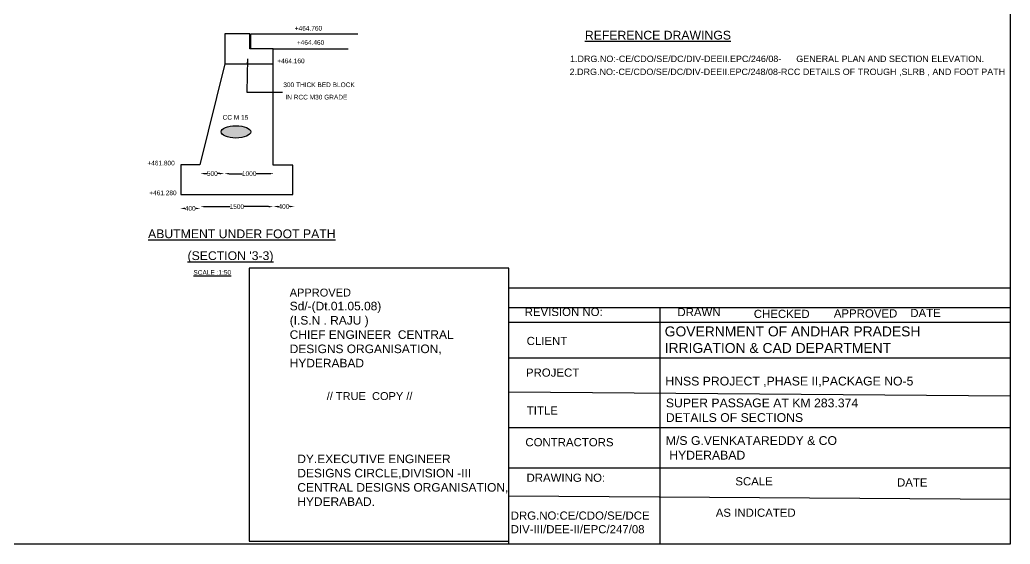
# Model space of a CAD drawing. Header units: millimetres. Extents: x 5124 to 2362688, y 2311 to 45694195.
# Drawn here: x 2345698 to 2362666, y 45672755 to 45681730 of the extents above; entities that cross this region are included whole.
import ezdxf

# ---------------------------------------------------------------- set-up
doc = ezdxf.new("R2010")
doc.units = ezdxf.units.MM
doc.header["$MEASUREMENT"] = 0
for name, color, linetype in [('DIMENSION', 7, 'Continuous'), ('DRAWING', 2, 'Continuous'), ('TEXT', 7, 'Continuous')]:
    doc.layers.add(name, color=color, linetype=linetype)
doc.styles.get("Standard").update_dxf_attribs({"font": 'arial.ttf', "height": 80})
doc.dimstyles.get("Standard").update_dxf_attribs({"dimtxt": 80, "dimasz": 80, "dimexe": 0.18, "dimexo": 0.0625, "dimgap": 0.09, "dimtad": 0, "dimdec": 0, "dimzin": 0, "dimdsep": 46, "dimtxsty": 'Standard', "dimcen": 0.09, "dimse1": 1, "dimse2": 1, "dimadec": 0, "dimazin": 0, "dimtfac": 1, "dimtdec": 0, "dimtofl": 0, "dimtmove": 0, "dimatfit": 3, "dimfxl": 1, "dimtolj": 1, "dimtzin": 0, "dimarcsym": 0})

# ---------------------------------------------------------------- blocks, each defined once
blk = doc.blocks.new('*D85')
at = {"layer": 'Defpoints', "color": 0, "transparency": 16777216}
for p in [(2348446.490472407, 45678501.50585961), (2348446.490472407, 45678496.03145088), (2348790.390279412, 45678497.40020888)]:
    blk.add_point(p, dxfattribs=at)
at = {"layer": 'DIMENSION', "color": 0, "lineweight": -2, "transparency": 16777216}
for p, q in [((2348526.490472407, 45678501.50585961), (2348528.500444123, 45678501.50585961)), ((2348710.390279412, 45678501.50585961), (2348708.380307697, 45678501.50585961))]:
    blk.add_line(p, q, dxfattribs=at)
at = {"layer": 'DIMENSION', "color": 0, "transparency": 16777216}
for points in [[(2348526.490472407, 45678514.83919294), (2348526.490472407, 45678488.17252627), (2348446.490472407, 45678501.50585961)], [(2348710.390279412, 45678514.83919294), (2348710.390279412, 45678488.17252627), (2348790.390279412, 45678501.50585961)]]:
    blk.add_solid(points, dxfattribs=at)
at = {"layer": 'DIMENSION', "color": 0, "transparency": 16777216, "insert": (2348618.44037591, 45678501.50585961), "char_height": 80, "attachment_point": 5}
blk.add_mtext('\\A1;400', dxfattribs=at)
blk = doc.blocks.new('*D86')
at = {"layer": 'Defpoints', "color": 0, "transparency": 16777216}
for p in [(2348790.390279412, 45678501.50585961), (2350041.821389781, 45678531.73727366), (2350041.821389781, 45678505.48373465)]:
    blk.add_point(p, dxfattribs=at)
at = {"layer": 'DIMENSION', "color": 0, "lineweight": -2, "transparency": 16777216}
for p, q in [((2348870.390279412, 45678531.73727366), (2349300.463310722, 45678531.73727366)), ((2349961.821389781, 45678531.73727366), (2349531.748358471, 45678531.73727366))]:
    blk.add_line(p, q, dxfattribs=at)
at = {"layer": 'DIMENSION', "color": 0, "transparency": 16777216}
for points in [[(2348870.390279412, 45678545.07060699), (2348870.390279412, 45678518.40394032), (2348790.390279412, 45678531.73727366)], [(2349961.821389781, 45678545.07060699), (2349961.821389781, 45678518.40394032), (2350041.821389781, 45678531.73727366)]]:
    blk.add_solid(points, dxfattribs=at)
at = {"layer": 'DIMENSION', "color": 0, "transparency": 16777216, "insert": (2349416.105834597, 45678531.73727366), "char_height": 80, "attachment_point": 5}
blk.add_mtext('\\A1;1500', dxfattribs=at)
blk = doc.blocks.new('*D87')
at = {"layer": 'Defpoints', "color": 0, "transparency": 16777216}
for p in [(2350041.821389781, 45678531.73727366), (2350405.405313976, 45678533.9250426), (2350405.405313976, 45678531.73727366)]:
    blk.add_point(p, dxfattribs=at)
at = {"layer": 'DIMENSION', "color": 0, "lineweight": -2, "transparency": 16777216}
for p, q in [((2350121.821389781, 45678533.9250426), (2350133.673420092, 45678533.9250426)), ((2350325.405313976, 45678533.9250426), (2350313.553283666, 45678533.9250426))]:
    blk.add_line(p, q, dxfattribs=at)
at = {"layer": 'DIMENSION', "color": 0, "transparency": 16777216}
for points in [[(2350121.821389781, 45678547.25837594), (2350121.821389781, 45678520.59170926), (2350041.821389781, 45678533.9250426)], [(2350325.405313976, 45678547.25837594), (2350325.405313976, 45678520.59170926), (2350405.405313976, 45678533.9250426)]]:
    blk.add_solid(points, dxfattribs=at)
at = {"layer": 'DIMENSION', "color": 0, "transparency": 16777216, "insert": (2350223.613351879, 45678533.9250426), "char_height": 80, "attachment_point": 5}
blk.add_mtext('\\A1;400', dxfattribs=at)
blk = doc.blocks.new('*D88')
at = {"layer": 'Defpoints', "color": 0, "transparency": 16777216}
for p in [(2348789.98049626, 45679097.70219239), (2348789.98049626, 45679097.70219239), (2349202.556442741, 45679094.66081958)]:
    blk.add_point(p, dxfattribs=at)
at = {"layer": 'DIMENSION', "color": 0, "lineweight": -2, "transparency": 16777216}
for p, q in [((2348869.98049626, 45679097.70219239), (2348907.93836036, 45679097.70219239)), ((2349122.556442741, 45679097.70219239), (2349084.598578641, 45679097.70219239))]:
    blk.add_line(p, q, dxfattribs=at)
at = {"layer": 'DIMENSION', "color": 0, "transparency": 16777216}
for points in [[(2348869.98049626, 45679111.03552572), (2348869.98049626, 45679084.36885905), (2348789.98049626, 45679097.70219239)], [(2349122.556442741, 45679111.03552572), (2349122.556442741, 45679084.36885905), (2349202.556442741, 45679097.70219239)]]:
    blk.add_solid(points, dxfattribs=at)
at = {"layer": 'DIMENSION', "color": 0, "transparency": 16777216, "insert": (2348996.268469501, 45679097.70219239), "char_height": 80, "attachment_point": 5}
blk.add_mtext('\\A1;500', dxfattribs=at)
blk = doc.blocks.new('*D89')
at = {"layer": 'Defpoints', "color": 0, "transparency": 16777216}
for p in [(2349202.556442741, 45679097.70219239), (2350053.248682267, 45679096.44375777), (2350053.248682267, 45679096.44375777)]:
    blk.add_point(p, dxfattribs=at)
at = {"layer": 'DIMENSION', "color": 0, "lineweight": -2, "transparency": 16777216}
for p, q in [((2349282.556442741, 45679096.44375777), (2349512.26003863, 45679096.44375777)), ((2349973.248682267, 45679096.44375777), (2349743.545086379, 45679096.44375777))]:
    blk.add_line(p, q, dxfattribs=at)
at = {"layer": 'DIMENSION', "color": 0, "transparency": 16777216}
for points in [[(2349282.556442741, 45679109.77709111), (2349282.556442741, 45679083.11042444), (2349202.556442741, 45679096.44375777)], [(2349973.248682267, 45679109.77709111), (2349973.248682267, 45679083.11042444), (2350053.248682267, 45679096.44375777)]]:
    blk.add_solid(points, dxfattribs=at)
at = {"layer": 'DIMENSION', "color": 0, "transparency": 16777216, "insert": (2349627.902562504, 45679096.44375777), "char_height": 80, "attachment_point": 5}
blk.add_mtext('\\A1;1000', dxfattribs=at)

msp = doc.modelspace()

# ---------------------------------------------------------------- hatches: boundary and pattern name
at = {"layer": 'TEXT'}
h = msp.add_hatch(dxfattribs=at)
h.set_pattern_fill('AR-CONC', color=256, style=0)
h.set_pattern_definition([(49.99999999999999, (0, 0), (7.172601826007535, -0.6275213498259511), [0.75, -8.25]), (355, (0, 0), (-1.38751333613, 7.521921337000118), [0.6, -6.6]), (100.4514, (0.5977168, -0.0522934), (5.785093817140216, 6.894395420609536), [0.6374019000000001, -7.01142112]), (46.18420000000001, (0, 2), (10.67241048625644, -1.655190143290181), [1.125, -12.375]), (96.6356, (0.88936745, 1.86206693), (9.346627055487033, 9.741178709004418), [0.95610288, -10.51713]), (351.1842, (0, 2), (9.346619451336272, 9.741186009253246), [0.9, -9.9]), (21, (1, 1.5), (5.969070521184617, -4.026188906653388), [0.75, -8.25]), (326.0000000000001, (1, 1.5), (2.433153319215817, 7.25150045046853), [0.6, -6.6]), (71.4514, (1.49742233, 1.16448394), (8.4022262858149, 3.225304967099524), [0.6374019000000001, -7.01142112]), (37.50000000000001, (0, 0), (0.1215985531729067, 3.328938538313115), [0, -6.52, 0, -6.7, 0, -6.625]), (7.499999999999999, (0, 0), (2.630695374421486, 3.944117118823602), [0, -3.82, 0, -6.37, 0, -2.525]), (327.5, (-2.23, 0), (5.33822436172409, -0.2255487173437976), [0, -2.5, 0, -7.8, 0, -10.35]), (317.5, (-3.23, 0), (5.831861693423862, 1.001049823323177), [0, -3.25, 0, -5.18, 0, -7.35])])
edge = h.paths.add_edge_path()
edge.add_ellipse((2349400.995521763, 45679812.37722005), major_axis=(-255.0430430620909, 0), ratio=0.4131736893659967, start_angle=0, end_angle=360)

# ---------------------------------------------------------------- linework, layer by layer
at = {"layer": 'DRAWING', "color": 0}
for points in [[(2349653.891630186, 45681234.28273966), (2349638.204348715, 45681234.28273966), (2349638.204348714, 45681488.77312762), (2349210.441112864, 45681488.77312762), (2349210.441112864, 45680975.05285439), (2348785.264960197, 45679249.92721996)], [(2350040.877477534, 45681234.28273966), (2349653.891630186, 45681234.28273966), (2349653.891630186, 45681488.77312762), (2351487.528051735, 45681488.77312762)], [(2348785.264960197, 45679249.92721996), (2348457.497756964, 45679249.92721996), (2348457.497756964, 45678738.25097943), (2350375.942196809, 45678738.25097943), (2350375.942196809, 45679242.27312464), (2350040.877477534, 45679242.27312464), (2350040.877477534, 45681234.28273966), (2351321.976907217, 45681234.28273966)], [(2349210.441112864, 45680975.05285439), (2350040.877477534, 45680975.05285439)]]:
    msp.add_lwpolyline(points, dxfattribs=at)
msp.add_lwpolyline([(2354078.098706793, 45677477.59538221), (2349625.428768862, 45677477.59538221), (2349625.428768862, 45672805.92982656), (2354078.098706793, 45672805.92982656)], close=True, dxfattribs=at)
msp.add_ellipse((2349400.995521763, 45679812.37722005), major_axis=(-255.0430430620909, 0), ratio=0.4131736893659967, dxfattribs=at)
at = {"layer": 'TEXT', "color": 0}
for points in [[(2362665.843633015, 45672754.54968548), (2332709.653720635, 45672754.54968548), (2332709.653720635, 45694194.61990813), (2362665.843633015, 45694194.61990813)], [(2354078.098706793, 45677144.84645623), (2362665.843633015, 45677144.84645623), (2362665.843633015, 45672754.54968548), (2354078.098706793, 45672754.54968548)]]:
    msp.add_lwpolyline(points, close=True, dxfattribs=at)
for points in [[(2354078.098706793, 45676806.63933736), (2362665.843633015, 45676806.63933736)], [(2356663.530184191, 45676800.62141162), (2356663.530184191, 45672754.54968548)], [(2354078.098706793, 45676553.0191195), (2362665.843633015, 45676553.0191195)], [(2354078.098706793, 45675942.86215609), (2362665.843633015, 45675942.86215609)], [(2354078.098706793, 45675362.89473093), (2362665.843633015, 45675295.18824029)], [(2362665.843633015, 45674747.8503601), (2354078.098706793, 45674747.8503601)], [(2354078.098706793, 45674058.99948168), (2362665.843633015, 45674058.99948168)], [(2362665.843633015, 45673517.02961642), (2354078.098706793, 45673578.95403033)]]:
    msp.add_lwpolyline(points, dxfattribs=at)

# ---------------------------------------------------------------- texts
at = {"layer": 'DIMENSION', "color": 0}
msp.add_text('%%UREFERENCE DRAWINGS', height=150, dxfattribs=at).set_placement((2355379.273490044, 45681392.41948218))
at = {"layer": 'TEXT', "color": 0}
for s, height, p in [('+464.760', 80, (2350409.130823864, 45681545.31451334)), ('+464.460', 80, (2350445.092353533, 45681301.8501109)), ('+464.160', 80, (2350109.450135753, 45680986.54398865)), ('1.DRG.NO:-CE/CDO/SE/DC/DIV-DEEII.EPC/246/08-      GENERAL PLAN AND SECTION ELEVATION.', 110, (2355124.331631668, 45681007.10140125)), ('2.DRG.NO:-CE/CDO/SE/DC/DIV-DEEII.EPC/248/08-RCC DETAILS OF TROUGH ,SLRB , AND FOOT PATH', 110, (2355117.794799107, 45680785.05375482)), ('300 THICK BED BLOCK', 80, (2350213.186434867, 45680578.05480333)), ('IN RCC M30 GRADE', 80, (2350248.500415414, 45680366.40934984)), ('CC M 15', 80, (2349172.085701501, 45680020.72409238)), ('+461.800', 80, (2347884.056980153, 45679237.96373698)), ('+461.280', 80, (2347915.730312621, 45678727.76448773)), ('%%UABUTMENT UNDER FOOT PATH', 150, (2347895.355068622, 45677992.50240371)), ("%%U(SECTION '3-3)", 150, (2348571.937633369, 45677617.81705345)), ('%%USCALE :1:50', 80, (2348672.133436631, 45677365.43359695)), ('REVISION NO:', 140, (2354347.971922431, 45676659.99493104)), ('DRAWN ', 140, (2356965.027413759, 45676657.62886387)), ('CHECKED ', 140, (2358273.519719735, 45676626.31544375)), ('APPROVED ', 140, (2359644.693018589, 45676634.14564729)), ('DATE ', 140, (2360954.49659298, 45676641.98324478)), ('CLIENT', 140, (2354381.946768928, 45676162.96555388)), ('PROJECT', 140, (2354369.790956326, 45675621.19532543)), ('// TRUE  COPY //', 135.1991143470333, (2350956.242386493, 45675221.76301761)), ('TITLE ', 140, (2354384.344854403, 45674973.84674388)), ('CONTRACTORS ', 140, (2354360.115921807, 45674429.8435396)), ('DRAWING NO:', 140, (2354379.666815735, 45673821.95652187)), ('SCALE ', 140, (2357956.795238037, 45673760.5940488)), ('DATE ', 140, (2360727.032869313, 45673741.13314635)), ('AS INDICATED ', 140, (2357621.724811759, 45673223.32674193))]:
    msp.add_text(s, height=height, dxfattribs=at).set_placement(p)
at = {"layer": 'TEXT', "color": 0, "attachment_point": 1}
for s, insert, char_height, width in [('APPROVED  \\P{\\H1.0833x;Sd/-(Dt.01.05.08) \\P(I.S.N . RAJU )\\PCHIEF ENGINEER  CENTRAL DESIGNS ORGANISATION, HYDERABAD }', (2350322.354468448, 45677129.07310139), 135.1991143470333, 3626.058405689995), ('{\\H1.2143x;GOVERNMENT OF ANDHAR PRADESH  IRRIGATION & CAD DEPARTMENT} ', (2356746.97025926, 45676481.44863816), 140, 4705.061645979527), ('HNSS PROJECT ,PHASE II,PACKAGE NO-5', (2356757.874614123, 45675620.83847422), 150, 4476.770803260151), ('SUPER PASSAGE AT KM 283.374 \\PDETAILS OF SECTIONS', (2356766.786289968, 45675246.96816648), 150, 4476.770803260151), ('M/S G.VENKATAREDDY & CO  HYDERABAD ', (2356765.174198236, 45674603.30241732), 150, 2946.167397671379), ('^I\\P^I\\P^I^I\\P{\\H1.0833x;DY.EXECUTIVE ENGINEER  \\PDESIGNS CIRCLE,DIVISION -III \\PCENTRAL DESIGNS ORGANISATION, HYDERABAD.}', (2350452.926902204, 45674964.29299663), 135.1991143470333, 3662.922887834188), ('DRG.NO:CE/CDO/SE/DCE DIV-III/DEE-II/EPC/247/08', (2354108.62875754, 45673313.65613826), 140, 2384.828519159928)]:
    msp.add_mtext(s, dxfattribs=dict(at, insert=insert, char_height=char_height, width=width))

# ---------------------------------------------------------------- dimensions: what is measured, and where the dimension line sits
at = {"layer": 'DIMENSION', "color": 0}
for base, p1, p2, text, picture, middle in [((2348789.98049626, 45679097.70219239), (2349202.556442741, 45679094.66081958), (2348789.98049626, 45679097.70219239), '500', '*D88', (2348996.268469501, 45679097.70219239)), ((2350053.248682267, 45679096.44375777), (2349202.556442741, 45679097.70219239), (2350053.248682267, 45679096.44375777), '1000', '*D89', (2349627.902562504, 45679096.44375777)), ((2348446.490472407, 45678501.50585961), (2348790.390279412, 45678497.40020888), (2348446.490472407, 45678496.03145088), '400', '*D85', (2348618.44037591, 45678501.50585961)), ((2350041.821389781, 45678531.73727366), (2348790.390279412, 45678501.50585961), (2350041.821389781, 45678505.48373465), '1500', '*D86', (2349416.105834597, 45678531.73727366)), ((2350405.405313976, 45678533.9250426), (2350041.821389781, 45678531.73727366), (2350405.405313976, 45678531.73727366), '400', '*D87', (2350223.613351879, 45678533.9250426))]:
    dim = msp.add_linear_dim(base=base, p1=p1, p2=p2, text=text, dimstyle='Standard', dxfattribs=at)
    dim.commit()
    dim.dimension.update_dxf_attribs({"geometry": picture, "text_midpoint": middle})

# ---------------------------------------------------------------- leaders
msp.add_leader([(2349598.395499739, 45681063.10437079), (2349587.470497422, 45680490.2520313), (2350198.141429927, 45680493.07618546)], dimstyle='Standard', override={"dimgap": 0.09, "dimtad": 0}, dxfattribs=at)

doc.saveas('drawing.dxf')
